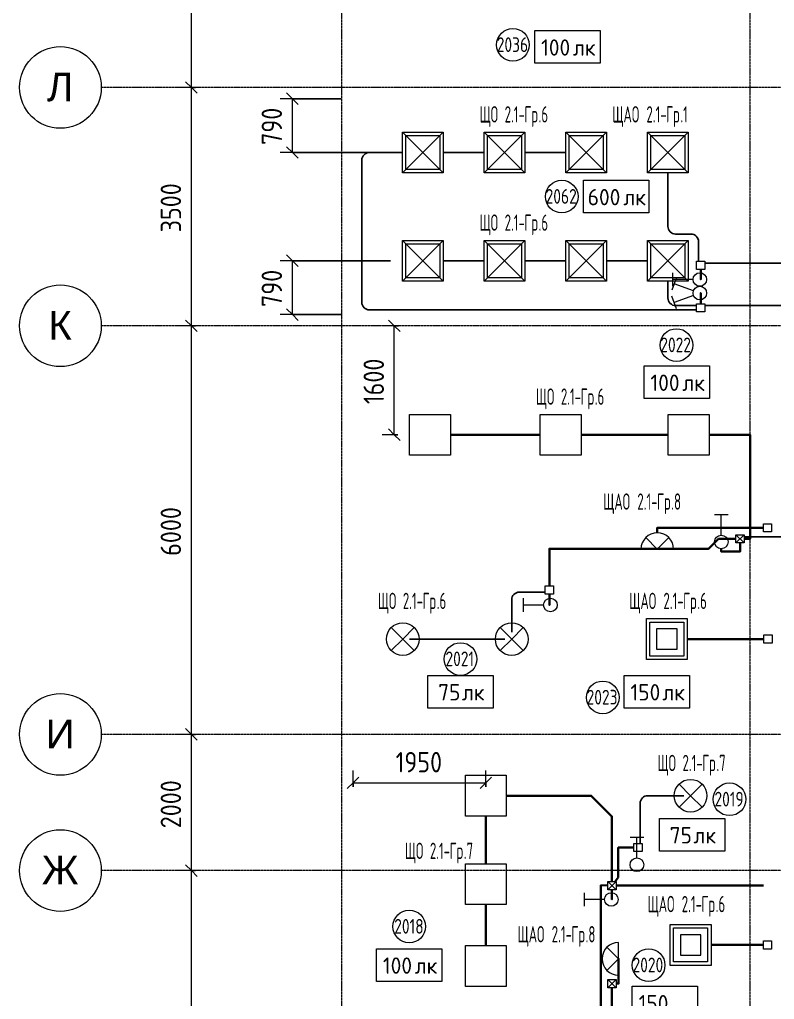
# Model space of a CAD drawing. Header units: millimetres. Extents: x -4730 to 98194, y -4296 to 93388.
# Drawn here: x -4730 to 6360, y 33109 to 47496 of the extents above; entities that cross this region are included whole.
import ezdxf

# ---------------------------------------------------------------- set-up
doc = ezdxf.new("R2010")
doc.units = ezdxf.units.MM
doc.linetypes.add('Линия сетки', pattern=[22.225, 12.7, -3.175, 3.175, -3.175])
for name, color, linetype, lineweight, true_color in [('Короба', 7, 'Continuous', 25, 0x008000), ('Соединительные детали коробов', 7, 'Continuous', 25, 0x008000), ('Типовые аннотации', 5, 'Continuous', 18, 0x0000ff)]:
    doc.layers.add(name, color=color, linetype=linetype, lineweight=lineweight, true_color=true_color)
for name, color, linetype, lineweight in [('Марки помещений', 7, 'Continuous', 9), ('Марки силовых электроприборов', 7, 'Continuous', 9), ('Оси', 7, 'Continuous', 9), ('Провода', 7, 'Continuous', 35), ('Размеры', 7, 'Continuous', 9), ('Размеры-120', 7, 'Continuous', 9)]:
    doc.layers.add(name, color=color, linetype=linetype, lineweight=lineweight)
doc.styles.add('Arial_1', font='arial.ttf', dxfattribs={"height": 420})
doc.styles.add('GOST Common', font='GOST_Common.ttf', dxfattribs={"width": 0.6, "height": 240})
doc.styles.add('GOST Common_2', font='GOST_Common.ttf', dxfattribs={"height": 240})
doc.styles.add('GOST Common_3', font='GOST_Common.ttf', dxfattribs={"width": 0.9, "height": 300})
doc.styles.add('GOST Common_4', font='GOST_Common.ttf', dxfattribs={"width": 0.8, "height": 216})
doc.dimstyles.new('ADSK_Проверочный', dxfattribs={"dimscale": 304.8, "dimtxt": 301.714499, "dimasz": 0.556693, "dimexe": 0.590551, "dimexo": 0.590551, "dimgap": 0.19685, "dimtad": 1, "dimdec": 3, "dimrnd": 0.001, "dimdsep": 46, "dimtxsty": 'GOST Common_3', "dimblk1": 'OBLIQUE', "dimblk2": 'OBLIQUE', "dimsah": 1, "dimcen": 0.09, "dimazin": 0, "dimtfac": 1, "dimtdec": 4, "dimtix": 1, "dimtmove": 0, "dimatfit": 3, "dimfxl": 1, "dimtvp": 1, "dimtolj": 1, "dimtzin": 0, "dimarcsym": 2})

# ---------------------------------------------------------------- blocks, each defined once
blk = doc.blocks.new('M_Короб_ отвод - Плоский торец - ПВХ - Стандартная-2386742-2-й этаж')
at = {"layer": 'Соединительные детали коробов'}
for p, q in [((0, 111.95), (0, 150.05)), ((-150.05, 0), (-111.95, 0))]:
    blk.add_line(p, q, dxfattribs=at)
blk.add_arc((-111.95, 111.95), 111.95, 270, 0, dxfattribs=at)
blk = doc.blocks.new('Ось сетки - Заголовок сетки - Окружность 5 мм-1145995-2-й этаж')
at = {"layer": 'Оси'}
blk.add_circle((0, 0), 5, dxfattribs=at)
blk = doc.blocks.new('DIMBLOCK31-2-й этаж')
at = {"layer": 'Размеры-120'}
for p, q in [((-2145, 35000), (-2385, 35000)), ((-2205, 35000), (-2290, 35085)), ((-2205, 29000), (-2205, 35000)), ((-2205, 35000), (-2120, 34915)), ((-2205, 35000), (-2145, 35000)), ((-2205, 29000), (-2290, 29085)), ((-2145, 29000), (-2385, 29000)), ((-2205, 29000), (-2120, 28915)), ((-2205, 29000), (-2145, 29000))]:
    blk.add_line(p, q, dxfattribs=at)
at = {"layer": 'Размеры-120', "color": 0, "insert": (-2657, 31622), "char_height": 300, "width": 908.21, "attachment_point": 1, "rotation": 90, "line_spacing_factor": 1.022761, "style": 'GOST Common_3'}
blk.add_mtext('6000', dxfattribs=at)
blk = doc.blocks.new('_Oblique')
at = {"color": 0, "linetype": 'ByBlock', "lineweight": -2}
blk.add_line((-0.5, -0.5), (0.5, 0.5), dxfattribs=at)
blk = doc.blocks.new('DIMBLOCK32-2-й этаж')
at = {"layer": 'Размеры-120'}
for p, q in [((-2145, 37000), (-2385, 37000)), ((-2205, 37000), (-2290, 37085)), ((-2205, 35000), (-2205, 37000)), ((-2205, 37000), (-2120, 36915)), ((-2205, 37000), (-2145, 37000)), ((-2145, 35000), (-2385, 35000)), ((-2205, 35000), (-2290, 35085)), ((-2205, 35000), (-2120, 34915)), ((-2205, 35000), (-2145, 35000))]:
    blk.add_line(p, q, dxfattribs=at)
at = {"layer": 'Размеры-120', "color": 0, "insert": (-2657, 35622), "char_height": 300, "width": 908.21, "attachment_point": 1, "rotation": 90, "line_spacing_factor": 1.022761, "style": 'GOST Common_3'}
blk.add_mtext('2000', dxfattribs=at)
blk = doc.blocks.new('DIMBLOCK33-2-й этаж')
at = {"layer": 'Размеры-120'}
for p, q in [((-2205, 43000), (-2290, 43085)), ((-2145, 43000), (-2385, 43000)), ((-2205, 37000), (-2205, 43000)), ((-2205, 43000), (-2120, 42915)), ((-2205, 43000), (-2145, 43000)), ((-2145, 37000), (-2385, 37000)), ((-2205, 37000), (-2290, 37085)), ((-2205, 37000), (-2120, 36915)), ((-2205, 37000), (-2145, 37000))]:
    blk.add_line(p, q, dxfattribs=at)
at = {"layer": 'Размеры-120', "color": 0, "insert": (-2657, 39622), "char_height": 300, "width": 908.21, "attachment_point": 1, "rotation": 90, "line_spacing_factor": 1.022761, "style": 'GOST Common_3'}
blk.add_mtext('6000', dxfattribs=at)
blk = doc.blocks.new('DIMBLOCK34-2-й этаж')
at = {"layer": 'Размеры-120'}
for p, q in [((-2145, 46500), (-2385, 46500)), ((-2205, 46500), (-2290, 46585)), ((-2205, 43000), (-2205, 46500)), ((-2205, 46500), (-2120, 46415)), ((-2205, 46500), (-2145, 46500)), ((-2205, 43000), (-2290, 43085)), ((-2145, 43000), (-2385, 43000)), ((-2205, 43000), (-2120, 42915)), ((-2205, 43000), (-2145, 43000))]:
    blk.add_line(p, q, dxfattribs=at)
at = {"layer": 'Размеры-120', "color": 0, "insert": (-2657, 44372), "char_height": 300, "width": 908.21, "attachment_point": 1, "rotation": 90, "line_spacing_factor": 1.022761, "style": 'GOST Common_3'}
blk.add_mtext('3500', dxfattribs=at)
blk = doc.blocks.new('DIMBLOCK35-2-й этаж')
at = {"layer": 'Размеры-120'}
for p, q in [((-2205, 52500), (-2290, 52585)), ((-2145, 52500), (-2385, 52500)), ((-2205, 46500), (-2205, 52500)), ((-2205, 52500), (-2120, 52415)), ((-2205, 52500), (-2145, 52500)), ((-2145, 46500), (-2385, 46500)), ((-2205, 46500), (-2290, 46585)), ((-2205, 46500), (-2120, 46415)), ((-2205, 46500), (-2145, 46500))]:
    blk.add_line(p, q, dxfattribs=at)
at = {"layer": 'Размеры-120', "color": 0, "insert": (-2657, 49122), "char_height": 300, "width": 908.21, "attachment_point": 1, "rotation": 90, "line_spacing_factor": 1.022761, "style": 'GOST Common_3'}
blk.add_mtext('6000', dxfattribs=at)
blk = doc.blocks.new('DIMBLOCK78-2-й этаж')
at = {"layer": 'Размеры-120'}
for p, q in [((-10, 46335), (-902, 46335)), ((-722, 46335), (-807, 46420)), ((-722, 45545), (-722, 46335)), ((-722, 46335), (-637, 46250)), ((-722, 46335), (-10, 46335)), ((-722, 45545), (-807, 45630)), ((719, 45545), (-902, 45545)), ((-722, 45545), (-637, 45460)), ((-722, 45545), (719, 45545))]:
    blk.add_line(p, q, dxfattribs=at)
at = {"layer": 'Размеры-120', "color": 0, "insert": (-1174, 45656), "char_height": 300, "width": 681.16, "attachment_point": 1, "rotation": 90, "line_spacing_factor": 1.022761, "style": 'GOST Common_3'}
blk.add_mtext('790', dxfattribs=at)
blk = doc.blocks.new('DIMBLOCK79-2-й этаж')
at = {"layer": 'Размеры-120'}
for p, q in [((-722, 43955), (-807, 44040)), ((719, 43955), (-902, 43955)), ((-722, 43165), (-722, 43955)), ((-722, 43955), (-637, 43870)), ((-722, 43955), (719, 43955)), ((-10, 43165), (-902, 43165)), ((-722, 43165), (-807, 43250)), ((-722, 43165), (-637, 43080)), ((-722, 43165), (-10, 43165))]:
    blk.add_line(p, q, dxfattribs=at)
at = {"layer": 'Размеры-120', "color": 0, "insert": (-1174, 43276), "char_height": 300, "width": 681.16, "attachment_point": 1, "rotation": 90, "line_spacing_factor": 1.022761, "style": 'GOST Common_3'}
blk.add_mtext('790', dxfattribs=at)
blk = doc.blocks.new('DIMBLOCK80-2-й этаж')
at = {"layer": 'Размеры-120'}
for p, q in [((776, 43000), (691, 43085)), ((836, 43000), (596, 43000)), ((776, 41400), (776, 43000)), ((776, 43000), (861, 42915)), ((776, 43000), (836, 43000)), ((776, 41400), (691, 41485)), ((825, 41400), (596, 41400)), ((776, 41400), (861, 41315)), ((776, 41400), (825, 41400))]:
    blk.add_line(p, q, dxfattribs=at)
at = {"layer": 'Размеры-120', "color": 0, "insert": (324, 41850), "char_height": 300, "width": 840.71, "attachment_point": 1, "rotation": 90, "line_spacing_factor": 1.022761, "style": 'GOST Common_3'}
blk.add_mtext('1600', dxfattribs=at)
blk = doc.blocks.new('DIMBLOCK81-2-й этаж')
at = {"layer": 'Размеры-120'}
for p, q in [((170, 36230), (170, 36470)), ((2120, 36230), (2120, 36470)), ((170, 36290), (85, 36205)), ((170, 36290), (255, 36374)), ((170, 36290), (2120, 36290)), ((170, 36290), (170, 36230)), ((2120, 36290), (2035, 36205)), ((2120, 36290), (2205, 36374)), ((2120, 36290), (2120, 36230))]:
    blk.add_line(p, q, dxfattribs=at)
at = {"layer": 'Размеры-120', "color": 0, "insert": (795, 36742), "char_height": 300, "width": 840.71, "attachment_point": 1, "line_spacing_factor": 1.022761, "style": 'GOST Common_3'}
blk.add_mtext('1950', dxfattribs=at)
blk = doc.blocks.new('ADSK_Марка_Помещение_1_ГОСТ21-501-2011 - Номер-85995-2-й этаж')
at = {"layer": 'Марки помещений'}
blk.add_circle((0, 0), 2, dxfattribs=at)
blk = doc.blocks.new('Морка помещения_освещённость_ - Морка помещения_освещённость_-1484368-2-й этаж')
at = {"layer": 'Марки помещений', "color": 190, "true_color": 0x8000ff}
for p, q in [((-4, 0), (-4, 4)), ((-4, 4), (4, 4)), ((4, 4), (4, 0)), ((4, 0), (-4, 0))]:
    blk.add_line(p, q, dxfattribs=at)

msp = doc.modelspace()

# ---------------------------------------------------------------- linework, layer by layer
at = {"layer": 'Короба'}
for p, q in [((898.7661, 45545), (448.8161, 45545)), ((1493.7661, 45545), (2098.7661, 45545)), ((2693.7661, 45545), (3298.7661, 45545)), ((298.7661, 45394.95), (298.7661, 43383.55)), ((4796.2661, 44498.1259), (4796.2661, 45247.5)), ((5095.6208, 44348.0759), (4946.3161, 44348.0759)), ((5245.6708, 43948.0759), (5245.6708, 44198.0259)), ((2098.7661, 43955), (1493.7661, 43955)), ((3298.7661, 43955), (2693.7661, 43955)), ((4498.7661, 43955), (3893.7661, 43955)), ((5337.1708, 43919.5759), (6497.1708, 43919.5759)), ((4796.2661, 43657.5), (4796.2661, 43446.55)), ((448.8161, 43233.5), (5217.1708, 43233.5)), ((4946.3161, 43296.5), (5217.1708, 43296.5)), ((5337.1708, 43296.5), (6497.1708, 43296.5)), ((5915.3836, 39902.9722), (6495.3836, 39902.9722)), ((2650.05, 39089.3969), (2994.1987, 39089.3969)), ((2500, 38500), (2500, 38939.3469)), ((2400, 38400), (1000, 38400)), ((5029.0375, 36100), (4538.0213, 36100)), ((4387.9713, 35949.95), (4387.9713, 35398.8226))]:
    msp.add_line(p, q, dxfattribs=at)
at = {"layer": 'Оси', "linetype": 'Линия сетки'}
for p, q in [((0, 93388.3703), (0, -3096.3487)), ((6000, 93388.3703), (6000, -3096.3487)), ((98194.2682, 46500), (-3530.0173, 46500)), ((98194.2682, 43000), (-3530.0173, 43000)), ((98194.2682, 37000), (-3530.0173, 37000)), ((98194.2682, 35000), (-3530.0173, 35000))]:
    msp.add_line(p, q, dxfattribs=at)
at = {"layer": 'Провода'}
for p, q in [((1600, 41400), (2920, 41400)), ((3520, 41400), (4800, 41400)), ((5080, 38400.0004), (6205.8078, 38400)), ((2120.5225, 35100), (2120.5225, 35800)), ((4033.2776, 34780.0001), (6200, 34780.0021)), ((2120.566, 33900), (2120.566, 34500)), ((5429.0375, 33908.6732), (6200, 33908.6726))]:
    msp.add_line(p, q, dxfattribs=at)
at = {"layer": 'Провода', "flags": 128}
for points in [[(5277.1694, 43828.0759), (5277.1659, 43680), (5277.1659, 43779.1762)], [(5277.1694, 43325), (5277.1659, 43480), (5277.1659, 43380.8238)], [(5400, 41400), (6002.264, 41400), (6002.264, 39871.4742), (5915.3836, 39871.473)], [(4640, 39960), (4640, 40033.3875), (6200, 40033.3874)], [(3054.1982, 39180.8969), (3054.1939, 39725), (5394.1939, 39725), (5540.6681, 39871.4742), (5795.3836, 39871.4726)], [(5580, 39725.6434), (5580, 39685), (5855.3788, 39685), (5855.3821, 39811.4722)], [(3054.1974, 39060.8969), (3054.1939, 38900), (3054.1939, 38998.8438)], [(2420, 36100), (3668.4728, 36100), (3973.2739, 35795.2), (3973.2774, 34840)], [(4296.4713, 35338.8231), (4065, 35338.8247), (4065, 34898.8247), (4019.5924, 34840)], [(3810.0474, 32505.7001), (3810.0427, 34785.7022), (3913.2776, 34782.0959)], [(3973.2762, 34720), (3973.2728, 34575.9649), (3973.2728, 34675.5666)], [(4070, 33465), (4070, 33705), (4070, 33340.0021), (4033.2776, 33340.0013)], [(3973.2773, 33280), (3973.2745, 32764.8021), (4278.0728, 32459.8709), (5641.8303, 32459.2842)]]:
    msp.add_lwpolyline(points, dxfattribs=at)
at = {"layer": 'Типовые аннотации'}
for p, q in [((894.0021, 45845), (1494.0021, 45845)), ((894.0021, 45245), (894.0021, 45845)), ((894.0021, 45845), (1494.0021, 45245)), ((894.0021, 45245), (1494.0021, 45845)), ((944.0021, 45795), (1444.0021, 45795)), ((944.0021, 45295), (944.0021, 45795)), ((1444.0021, 45795), (1444.0021, 45295)), ((1494.0021, 45845), (1494.0021, 45245)), ((2094.0021, 45845), (2694.0021, 45845)), ((2094.0021, 45245), (2094.0021, 45845)), ((2094.0021, 45845), (2694.0021, 45245)), ((2094.0021, 45245), (2694.0021, 45845)), ((2144.0021, 45795), (2644.0021, 45795)), ((2144.0021, 45295), (2144.0021, 45795)), ((2644.0021, 45795), (2644.0021, 45295)), ((2694.0021, 45845), (2694.0021, 45245)), ((3294.0021, 45845), (3894.0021, 45845)), ((3294.0021, 45245), (3294.0021, 45845)), ((3294.0021, 45845), (3894.0021, 45245)), ((3294.0021, 45245), (3894.0021, 45845)), ((3344.0021, 45795), (3844.0021, 45795)), ((3344.0021, 45295), (3344.0021, 45795)), ((3844.0021, 45795), (3844.0021, 45295)), ((3894.0021, 45845), (3894.0021, 45245)), ((1494.0021, 45245), (894.0021, 45245)), ((1444.0021, 45295), (944.0021, 45295)), ((2694.0021, 45245), (2094.0021, 45245)), ((2644.0021, 45295), (2144.0021, 45295)), ((3894.0021, 45245), (3294.0021, 45245)), ((3844.0021, 45295), (3344.0021, 45295)), ((894.0021, 44255), (1494.0021, 44255)), ((894.0021, 43655), (894.0021, 44255)), ((894.0021, 44255), (1494.0021, 43655)), ((894.0021, 43655), (1494.0021, 44255)), ((944.0021, 44205), (1444.0021, 44205)), ((944.0021, 43705), (944.0021, 44205)), ((1444.0021, 44205), (1444.0021, 43705)), ((1494.0021, 44255), (1494.0021, 43655)), ((2094.0021, 44255), (2694.0021, 44255)), ((2094.0021, 43655), (2094.0021, 44255)), ((2094.0021, 44255), (2694.0021, 43655)), ((2094.0021, 43655), (2694.0021, 44255)), ((2144.0021, 44205), (2644.0021, 44205)), ((2144.0021, 43705), (2144.0021, 44205)), ((2644.0021, 44205), (2644.0021, 43705)), ((2694.0021, 44255), (2694.0021, 43655)), ((3294.0021, 44255), (3894.0021, 44255)), ((3294.0021, 43655), (3294.0021, 44255)), ((3294.0021, 44255), (3894.0021, 43655)), ((3294.0021, 43655), (3894.0021, 44255)), ((3344.0021, 44205), (3844.0021, 44205)), ((3344.0021, 43705), (3344.0021, 44205)), ((3844.0021, 44205), (3844.0021, 43705)), ((3894.0021, 44255), (3894.0021, 43655)), ((4494.0021, 44255), (5094.0021, 44255)), ((4494.0021, 43655), (4494.0021, 44255)), ((4494.0021, 44255), (5094.0021, 43655)), ((4494.0021, 43655), (5094.0021, 44255)), ((4544.0021, 44205), (5044.0021, 44205)), ((4544.0021, 43705), (4544.0021, 44205)), ((5044.0021, 44205), (5044.0021, 43705)), ((5094.0021, 44255), (5094.0021, 43655)), ((1494.0021, 43655), (894.0021, 43655)), ((1444.0021, 43705), (944.0021, 43705)), ((2694.0021, 43655), (2094.0021, 43655)), ((2644.0021, 43705), (2144.0021, 43705)), ((3894.0021, 43655), (3294.0021, 43655)), ((3844.0021, 43705), (3344.0021, 43705)), ((5094.0021, 43655), (4494.0021, 43655)), ((5044.0021, 43705), (4544.0021, 43705)), ((4922.6816, 43710.7773), (4854.2776, 43522.8388)), ((5170.3874, 43514.202), (4888.4796, 43616.8081)), ((4922.6816, 43249.2227), (4854.2776, 43437.1612)), ((5170.3874, 43445.798), (4888.4796, 43343.1919)), ((1000, 41700), (1600, 41700)), ((1000, 41100), (1000, 41700)), ((1600, 41700), (1600, 41100)), ((2920, 41700), (3520, 41700)), ((2920, 41100), (2920, 41700)), ((3520, 41700), (3520, 41100)), ((4800, 41700), (5400, 41700)), ((4800, 41100), (4800, 41700)), ((5400, 41700), (5400, 41100)), ((1600, 41100), (1000, 41100)), ((3520, 41100), (2920, 41100)), ((5400, 41100), (4800, 41100)), ((5680, 40225.6434), (5480, 40225.6434)), ((5580, 39925.6434), (5580, 40225.6434)), ((2669.3567, 39000), (2669.3567, 38800)), ((2969.3567, 38900), (2669.3567, 38900)), ((900, 38400), (730.2944, 38569.7056)), ((900, 38400), (1069.7056, 38569.7056)), ((2500, 38400), (2330.2944, 38569.7056)), ((2500, 38400), (2669.7056, 38569.7056)), ((900, 38400), (730.2944, 38230.2944)), ((900, 38400), (1069.7056, 38230.2944)), ((2500, 38400), (2330.2944, 38230.2944)), ((2500, 38400), (2669.7056, 38230.2944)), ((1820, 36400), (2420, 36400)), ((1820, 35800), (1820, 36400)), ((2420, 36400), (2420, 35800)), ((5129.0375, 36100), (4959.3319, 36269.7056)), ((5129.0375, 36100), (5298.7432, 36269.7056)), ((5129.0375, 36100), (4959.3319, 35930.2944)), ((5129.0375, 36100), (5298.7432, 35930.2944)), ((2420, 35800), (1820, 35800)), ((4440, 35485.6433), (4240, 35485.6433)), ((4340, 35185.6433), (4340, 35485.6433)), ((1820, 35100), (2420, 35100)), ((1820, 34500), (1820, 35100)), ((2420, 35100), (2420, 34500)), ((3564.3567, 34675.9649), (3564.3567, 34475.9649)), ((3864.3567, 34575.9649), (3564.3567, 34575.9649)), ((2420, 34500), (1820, 34500)), ((1820, 33900), (2420, 33900)), ((1820, 33300), (1820, 33900)), ((2420, 33900), (2420, 33300)), ((2420, 33300), (1820, 33300))]:
    msp.add_line(p, q, dxfattribs=at)
at = {"layer": 'Типовые аннотации', "color": 1, "true_color": 0xff0000}
for p, q in [((4494.0021, 45845), (5094.0021, 45845)), ((4494.0021, 45245), (4494.0021, 45845)), ((4494.0021, 45845), (5094.0021, 45245)), ((4494.0021, 45245), (5094.0021, 45845)), ((4544.0021, 45795), (5044.0021, 45795)), ((4544.0021, 45295), (4544.0021, 45795)), ((5044.0021, 45795), (5044.0021, 45295)), ((5094.0021, 45845), (5094.0021, 45245)), ((5094.0021, 45245), (4494.0021, 45245)), ((5044.0021, 45295), (4544.0021, 45295)), ((4864.3567, 43780), (4864.3567, 43580)), ((5164.3567, 43680), (4864.3567, 43680)), ((6200, 40093.3874), (6320, 40093.3874)), ((6200, 39973.3874), (6200, 40093.3874)), ((6320, 40093.3874), (6320, 39973.3874)), ((4640, 39720), (4470.2944, 39889.7057)), ((4640, 39720), (4809.7056, 39889.7057)), ((6320, 39973.3874), (6200, 39973.3874)), ((4400, 39720), (4880, 39720)), ((4480, 38700), (5080, 38700)), ((4480, 38100), (4480, 38700)), ((4530, 38650), (5030, 38650)), ((4530, 38150), (4530, 38650)), ((5030, 38650), (5030, 38150)), ((5080, 38700), (5080, 38100)), ((4630, 38550), (4630, 38250)), ((4930, 38550), (4630, 38550)), ((4930, 38250), (4930, 38550)), ((6205.8078, 38460), (6325.8078, 38460)), ((6205.8078, 38340), (6205.8078, 38460)), ((6325.8078, 38460), (6325.8078, 38340)), ((6325.8078, 38340), (6205.8078, 38340)), ((5030, 38150), (4530, 38150)), ((4630, 38250), (4930, 38250)), ((5080, 38100), (4480, 38100)), ((4829.0375, 34208.6726), (5429.0375, 34208.6726)), ((4829.0375, 33608.6726), (4829.0375, 34208.6726)), ((4879.0375, 34158.6726), (5379.0375, 34158.6726)), ((4879.0375, 33658.6726), (4879.0375, 34158.6726)), ((5379.0375, 34158.6726), (5379.0375, 33658.6726)), ((5429.0375, 34208.6726), (5429.0375, 33608.6726)), ((4979.0375, 34058.6726), (4979.0375, 33758.6726)), ((5279.0375, 34058.6726), (4979.0375, 34058.6726)), ((5279.0375, 33758.6726), (5279.0375, 34058.6726)), ((6200, 33968.6726), (6320, 33968.6726)), ((6200, 33848.6726), (6200, 33968.6726)), ((6320, 33968.6726), (6320, 33848.6726)), ((4070, 33705), (3900.2944, 33874.7056)), ((4070, 33465), (4070, 33945)), ((6320, 33848.6726), (6200, 33848.6726)), ((4070, 33705), (3900.2944, 33535.2944)), ((4979.0375, 33758.6726), (5279.0375, 33758.6726)), ((5429.0375, 33608.6726), (4829.0375, 33608.6726)), ((5379.0375, 33658.6726), (4879.0375, 33658.6726)), ((3913.2776, 33400), (4033.2776, 33400)), ((3913.2776, 33280), (3913.2776, 33400)), ((3913.2776, 33400), (4033.2776, 33280)), ((3913.2776, 33280), (4033.2776, 33400)), ((4033.2776, 33400), (4033.2776, 33280)), ((4033.2776, 33280), (3913.2776, 33280))]:
    msp.add_line(p, q, dxfattribs=at)
at = {"layer": 'Типовые аннотации', "color": 7}
for p, q in [((5217.1708, 43948.0759), (5337.1708, 43948.0759)), ((5217.1708, 43828.0759), (5217.1708, 43948.0759)), ((5337.1708, 43948.0759), (5337.1708, 43828.0759)), ((5337.1708, 43828.0759), (5217.1708, 43828.0759)), ((5217.1708, 43325), (5337.1708, 43325)), ((5217.1708, 43205), (5217.1708, 43325)), ((5337.1708, 43325), (5337.1708, 43205)), ((5337.1708, 43205), (5217.1708, 43205)), ((5795.3836, 39931.4722), (5915.3836, 39931.4722)), ((5795.3836, 39811.4722), (5795.3836, 39931.4722)), ((5795.3836, 39931.4722), (5915.3836, 39811.4722)), ((5795.3836, 39811.4722), (5915.3836, 39931.4722)), ((5915.3836, 39931.4722), (5915.3836, 39811.4722)), ((5915.3836, 39811.4722), (5795.3836, 39811.4722)), ((3913.2776, 34840), (4033.2776, 34840)), ((3913.2776, 34720), (3913.2776, 34840)), ((3913.2776, 34840), (4033.2776, 34720)), ((3913.2776, 34720), (4033.2776, 34840)), ((4033.2776, 34840), (4033.2776, 34720)), ((4033.2776, 34720), (3913.2776, 34720))]:
    msp.add_line(p, q, dxfattribs=at)
at = {"layer": 'Типовые аннотации', "color": 16, "true_color": 0x800000}
for p, q in [((2994.1987, 39180.8969), (3114.1987, 39180.8969)), ((2994.1987, 39060.8969), (2994.1987, 39180.8969)), ((3114.1987, 39180.8969), (3114.1987, 39060.8969)), ((3114.1987, 39060.8969), (2994.1987, 39060.8969)), ((4296.4713, 35398.8226), (4416.4713, 35398.8226)), ((4296.4713, 35278.8226), (4296.4713, 35398.8226)), ((4416.4713, 35398.8226), (4416.4713, 35278.8226)), ((4416.4713, 35278.8226), (4296.4713, 35278.8226))]:
    msp.add_line(p, q, dxfattribs=at)
at = {"layer": 'Типовые аннотации', "color": 1, "true_color": 0xff0000}
msp.add_circle((5264.3567, 43680), 100, dxfattribs=at)
at = {"layer": 'Типовые аннотации'}
for centre, radius in [((5264.3567, 43480), 100), ((5580, 39825.6434), 100), ((3069.3567, 38900), 100), ((900, 38400), 240), ((2500, 38400), 240), ((5129.0375, 36100), 240), ((4340, 35085.6433), 100), ((3964.3567, 34575.9649), 100)]:
    msp.add_circle(centre, radius, dxfattribs=at)
at = {"layer": 'Типовые аннотации', "color": 1, "true_color": 0xff0000}
for centre, start, end in [((4640, 39720), 360, 180), ((4070, 33705), 90, 270)]:
    msp.add_arc(centre, 240, start, end, dxfattribs=at)

# ---------------------------------------------------------------- block references
at = {"layer": 'Марки помещений', "xscale": 120, "yscale": 120, "zscale": 120}
for p in [(2517.9049, 47125.6301), (3235.8281, 44897.7481), (4920.9446, 42717.33), (1748.2454, 38106.751), (3838.2834, 37543.6297), (5700.7959, 36046.7537), (995.6247, 34178.9818), (4512.7367, 33611.6268)]:
    msp.add_blockref('ADSK_Марка_Помещение_1_ГОСТ21-501-2011 - Номер-85995-2-й этаж', p, dxfattribs=at)
at = {"layer": 'Марки помещений', "color": 190, "true_color": 0x8000ff, "xscale": 120, "yscale": 120, "zscale": 120}
for p in [(3319.6519, 46854.7901), (4033.4243, 44657.7481), (4926.7867, 41931.9711), (1748.2454, 37386.751), (4633.3896, 37386.751), (5150.2468, 35287.2154), (995.6247, 33373.0503), (4752.7367, 32820.9879)]:
    msp.add_blockref('Морка помещения_освещённость_ - Морка помещения_освещённость_-1484368-2-й этаж', p, dxfattribs=at)
at = {"layer": 'Оси', "xscale": 120, "yscale": 120, "zscale": 120, "rotation": 90}
for p in [(-4130.0173, 46500), (-4130.0173, 43000), (-4130.0173, 37000), (-4130.0173, 35000)]:
    msp.add_blockref('Ось сетки - Заголовок сетки - Окружность 5 мм-1145995-2-й этаж', p, dxfattribs=at)
at = {"layer": 'Соединительные детали коробов'}
for p, rotation in [((298.7661, 45545), 180), ((4796.2661, 44348.0759), 270), ((5245.6708, 44348.0759), 90), ((298.7661, 43233.5), 270), ((4796.2661, 43296.5), 270), ((2500, 39089.3969), 180), ((4387.9713, 36100), 180)]:
    msp.add_blockref('M_Короб_ отвод - Плоский торец - ПВХ - Стандартная-2386742-2-й этаж', p, dxfattribs=dict(at, rotation=rotation))

# ---------------------------------------------------------------- texts
at = {"layer": 'Марки помещений', "char_height": 216, "attachment_point": 1, "style": 'GOST Common_4'}
for s, insert, width in [('2036', (2280.949, 47236.4173), 584.9112), ('2062', (2998.8722, 45008.5353), 584.9112), ('2022', (4683.9887, 42828.1172), 584.9112), ('2021', (1527.1295, 38217.5382), 546.4302), ('2023', (3601.3275, 37654.4169), 584.9112), ('2019', (5479.68, 36157.5409), 546.4302), ('2018', (774.5088, 34289.769), 546.4302), ('2020', (4275.7808, 33722.414), 584.9112)]:
    msp.add_mtext(s, dxfattribs=dict(at, insert=insert, width=width))
at = {"layer": 'Марки помещений', "color": 190, "true_color": 0x8000ff, "char_height": 240, "attachment_point": 1, "style": 'GOST Common_2'}
for s, insert, width in [('100', (2931.768, 47206.502), 567.59475), ('лк', (3400.0805, 47206.502), 413.67075), ('600', (3617.3404, 45009.4601), 634.9365), ('лк', (4141.2154, 45009.4601), 413.67075), ('100', (4538.9028, 42283.683), 567.59475), ('лк', (5007.2153, 42283.683), 413.67075), ('75', (1419.7615, 37738.4629), 423.291), ('150', (4245.5057, 37738.4629), 567.59475), ('лк', (1769.0115, 37738.4629), 413.67075), ('лк', (4713.8182, 37738.4629), 413.67075), ('75', (4821.7629, 35638.9274), 423.291), ('лк', (5171.0129, 35638.9274), 413.67075), ('100', (607.7408, 33724.7622), 567.59475), ('лк', (1076.0533, 33724.7622), 413.67075), ('150', (4364.8529, 33172.6999), 567.59475)]:
    msp.add_mtext(s, dxfattribs=dict(at, insert=insert, width=width))
at = {"layer": 'Марки силовых электроприборов', "char_height": 240, "attachment_point": 1, "style": 'GOST Common'}
for s, insert, width in [('ЩО', (2028.6074, 46225.1824), 340.55685), (' 2.1-', (2309.5949, 46225.1824), 455.99985), ('Гр', (2685.8324, 46225.1824), 253.9746), ('.6', (2895.3824, 46225.1824), 178.93665), ('ЩАО', (3978.5674, 46225.1824), 502.17705), (' 2.1-', (4392.9049, 46225.1824), 455.99985), ('Гр', (4769.1424, 46225.1824), 253.9746), ('.1', (4978.6924, 46225.1824), 138.5316), ('ЩО', (2028.6074, 44635.1824), 340.55685), (' 2.1-', (2309.5949, 44635.1824), 455.99985), ('Гр', (2685.8324, 44635.1824), 253.9746), ('.6', (2895.3824, 44635.1824), 178.93665), ('ЩО', (2854.6053, 42080.1824), 340.55685), (' 2.1-', (3135.5928, 42080.1824), 455.99985), ('Гр', (3511.8303, 42080.1824), 253.9746), ('.6', (3721.3803, 42080.1824), 178.93665), ('ЩАО', (3844.5975, 40538.9044), 502.17705), (' 2.1-', (4258.935, 40538.9044), 455.99985), ('Гр', (4635.1725, 40538.9044), 253.9746), ('.8', (4844.7225, 40538.9044), 178.93665), ('ЩО', (532.3414, 39080.1824), 340.55685), (' 2.1-', (813.3289, 39080.1824), 455.99985), ('Гр', (1189.5664, 39080.1824), 253.9746), ('.6', (1399.1164, 39080.1824), 178.93665), ('ЩАО', (4228.0053, 39080.1824), 502.17705), (' 2.1-', (4642.3428, 39080.1824), 455.99985), ('Гр', (5018.5803, 39080.1824), 253.9746), ('.6', (5228.1303, 39080.1824), 178.93665), ('ЩО', (4641.3789, 36700.1824), 340.55685), (' 2.1-', (4922.3664, 36700.1824), 455.99985), ('Гр', (5298.6039, 36700.1824), 253.9746), ('.7', (5508.1539, 36700.1824), 178.93665), ('ЩО', (930.0015, 35410.3499), 340.55685), (' 2.1-', (1210.989, 35410.3499), 455.99985), ('Гр', (1587.2265, 35410.3499), 253.9746), ('.7', (1796.7765, 35410.3499), 178.93665), ('ЩАО', (4497.0429, 34628.855), 502.17705), (' 2.1-', (4911.3804, 34628.855), 455.99985), ('Гр', (5287.6179, 34628.855), 253.9746), ('.6', (5497.1679, 34628.855), 178.93665), ('ЩАО', (2586.3253, 34185.7774), 502.17705), (' 2.1-', (3000.6628, 34185.7774), 455.99985), ('Гр', (3376.9003, 34185.7774), 253.9746), ('.8', (3586.4503, 34185.7774), 178.93665)]:
    msp.add_mtext(s, dxfattribs=dict(at, insert=insert, width=width))
at = {"layer": 'Оси', "char_height": 420, "attachment_point": 1, "style": 'Arial_1'}
for s, insert, width in [('\\fArial|b0|i0|c204|p34|;Л', (-4325.5219, 46717.441), 471.39225), ('\\fArial|b0|i0|c204|p34|;К', (-4305.7219, 43217.441), 423.291), ('\\fArial|b0|i0|c204|p34|;И', (-4345.3219, 37217.441), 519.4935), ('\\fArial|b0|i0|c204|p34|;Ж', (-4404.7219, 35217.441), 663.79725)]:
    msp.add_mtext(s, dxfattribs=dict(at, insert=insert, width=width))

# ---------------------------------------------------------------- dimensions: what is measured, and where the dimension line sits
at = {"layer": 'Размеры'}
for base, p1, p2, override, picture, middle in [((-2204.7307, 52500), (-2324.7126, 46500), (-2324.7126, 52500), {"dimpost": '<>', "dimfxl": 6000}, 'DIMBLOCK35-2-й этаж', (-2414.7307, 49500)), ((-2204.7307, 46500), (-2324.7126, 43000), (-2324.7126, 46500), {"dimpost": '<>', "dimfxl": 3500}, 'DIMBLOCK34-2-й этаж', (-2414.7307, 44750)), ((-722.2351, 46335), (898.7661, 45545), (170, 46335), {"dimpost": '<>', "dimfxl": 1074.802295}, 'DIMBLOCK78-2-й этаж', (-932.2351, 45940)), ((-722.2351, 43955), (170, 43165), (898.7661, 43955), {"dimpost": '<>', "dimfxl": 1074.802295}, 'DIMBLOCK79-2-й этаж', (-932.2351, 43560)), ((-2204.7307, 43000), (-2324.7126, 37000), (-2324.7126, 43000), {"dimpost": '<>', "dimfxl": 6000}, 'DIMBLOCK33-2-й этаж', (-2414.7307, 40000)), ((775.7773, 43000), (1004.764, 41400), (655.7954, 43000), {"dimpost": '<>', "dimfxl": 1637.613827}, 'DIMBLOCK80-2-й этаж', (565.7773, 42200)), ((-2204.7307, 37000), (-2324.7126, 35000), (-2324.7126, 37000), {"dimpost": '<>', "dimfxl": 2000}, 'DIMBLOCK32-2-й этаж', (-2414.7307, 36000)), ((-2204.7307, 35000), (-2324.7126, 29000), (-2324.7126, 35000), {"dimpost": '<>', "dimfxl": 6000}, 'DIMBLOCK31-2-й этаж', (-2414.7307, 32000))]:
    dim = msp.add_linear_dim(base=base, p1=p1, p2=p2, angle=90, dimstyle='ADSK_Проверочный', override=override, dxfattribs=at)
    dim.commit()
    dim.dimension.update_dxf_attribs({"geometry": picture, "text_midpoint": middle})
dim = msp.add_linear_dim(base=(2120, 36289.5779), p1=(170, 36409.5598), p2=(2120, 36409.5598), dimstyle='ADSK_Проверочный', override={"dimpost": '<>', "dimfxl": 1950}, dxfattribs=at)
dim.commit()
dim.dimension.update_dxf_attribs({"geometry": 'DIMBLOCK81-2-й этаж', "text_midpoint": (1145, 36499.5779)})

doc.saveas('drawing.dxf')
